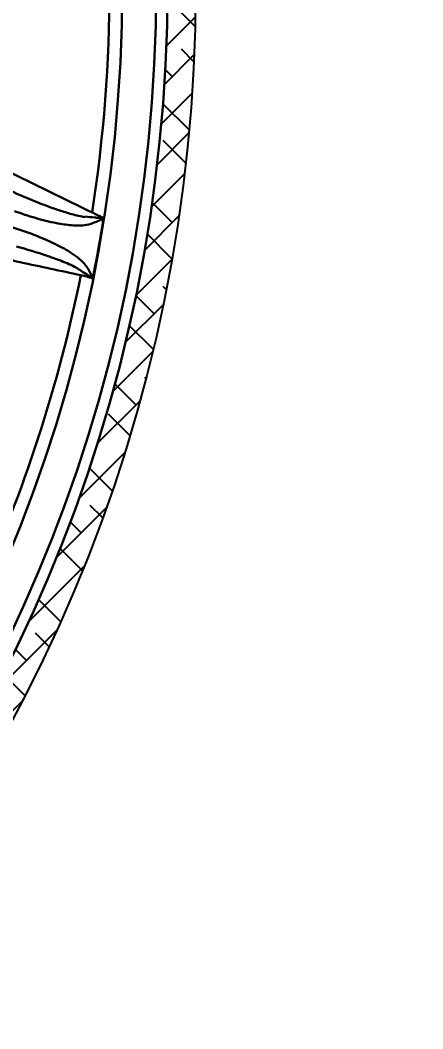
# Model space of a CAD drawing. Header units: inches. Extents: x 975 to 1816, y 133 to 420.
# Drawn here: x 1607.72 to 1623.34, y 236.04 to 275.13 of the extents above; entities that cross this region are included whole.
import ezdxf

# ---------------------------------------------------------------- set-up
doc = ezdxf.new("R2010")
doc.units = ezdxf.units.IN
doc.header["$MEASUREMENT"] = 0
doc.linetypes.add('CENTER', pattern=[2, 1.25, -0.25, 0.25, -0.25])
doc.layers.get('0').update_dxf_attribs({"lineweight": 30})
doc.layers.add('Center', color=1, linetype='CENTER', lineweight=18)
doc.layers.add('FORMAT', color=7, linetype='Continuous')
doc.styles.add('TCVN', font='tcvn+7284-2003r.ttf', dxfattribs={"height": 2.5})
doc.dimstyles.new('TCVN', dxfattribs={"dimtxt": 2.5, "dimasz": 3, "dimexe": 0.1, "dimexo": 0.0625, "dimgap": 0.09, "dimtad": 0, "dimtoh": 1, "dimdec": 0, "dimzin": 0, "dimdsep": 46, "dimtxsty": 'TCVN', "dimcen": 0.09, "dimclrd": 2, "dimclre": 2, "dimclrt": 1, "dimadec": 0, "dimazin": 0, "dimtfac": 1, "dimtdec": 0, "dimtofl": 0, "dimtmove": 0, "dimatfit": 3, "dimfxl": 1, "dimtolj": 1, "dimtzin": 0, "dimlwd": 18, "dimlwe": 18, "dimarcsym": 0})

# ---------------------------------------------------------------- blocks, each defined once
blk = doc.blocks.new('*D74')
at = {"layer": 'Center', "color": 2, "linetype": 'Continuous', "lineweight": 18, "transparency": 16777216}
for p, q in [((1611.12, 353.394), (1591.198, 326.267)), ((1614.12, 353.394), (1611.12, 353.394))]:
    blk.add_line(p, q, dxfattribs=at)
at = {"layer": 'Center', "color": 2, "lineweight": 18, "transparency": 16777216}
for p, q in [((1554.506, 276.426), (1554.686, 276.426)), ((1554.596, 276.336), (1554.596, 276.516))]:
    blk.add_line(p, q, dxfattribs=at)
at = {"layer": 'Center', "color": 2, "transparency": 16777216}
blk.add_solid([(1590.795, 326.563), (1591.601, 325.971), (1589.422, 323.849)], dxfattribs=at)
at = {"layer": 'Defpoints', "color": 0, "transparency": 16777216}
for p in [(1589.422, 323.849), (1519.769, 229.002)]:
    blk.add_point(p, dxfattribs=at)
at = {"layer": 'Center', "color": 1, "transparency": 16777216, "insert": (1617.21, 353.394), "char_height": 2.5, "attachment_point": 5, "style": 'TCVN'}
blk.add_mtext('\\A1;∅118', dxfattribs=at)
blk = doc.blocks.new('*D75')
at = {"layer": 'Center', "color": 2, "linetype": 'Continuous', "lineweight": 18, "transparency": 16777216}
for p, q in [((1614.022, 341.958), (1566.443, 289.491)), ((1617.022, 341.958), (1614.022, 341.958))]:
    blk.add_line(p, q, dxfattribs=at)
at = {"layer": 'Center', "color": 2, "lineweight": 18, "transparency": 16777216}
for p, q in [((1554.506, 276.426), (1554.686, 276.426)), ((1554.596, 276.336), (1554.596, 276.516))]:
    blk.add_line(p, q, dxfattribs=at)
at = {"layer": 'Center', "color": 2, "transparency": 16777216}
blk.add_solid([(1566.073, 289.826), (1566.814, 289.155), (1564.428, 287.268)], dxfattribs=at)
at = {"layer": 'Defpoints', "color": 0, "transparency": 16777216}
for p in [(1564.428, 287.268), (1544.763, 265.583)]:
    blk.add_point(p, dxfattribs=at)
at = {"layer": 'Center', "color": 1, "transparency": 16777216, "insert": (1619.737, 341.958), "char_height": 2.5, "attachment_point": 5, "style": 'TCVN'}
blk.add_mtext('\\A1;∅29', dxfattribs=at)

msp = doc.modelspace()

# ---------------------------------------------------------------- hatches: boundary and pattern name
at = {"layer": 'FORMAT'}
h = msp.add_hatch(dxfattribs=at)
h.set_pattern_fill('ANSI38', color=3, scale=8)
h.paths.add_polyline_path([(1554.596, 336.264, 0.414214), (1494.668, 276.336, 0.414214), (1554.596, 216.408), (1554.596, 217.588, -0.414214), (1495.758, 276.426, -0.414214), (1554.596, 335.264)])
h.paths.add_polyline_path([(1554.596, 336.264), (1554.596, 335.264, -0.414214), (1613.434, 276.426, -0.414214), (1554.596, 217.588), (1554.596, 216.408, 0.414214), (1614.524, 276.336, 0.414214)])
h.paths.add_polyline_path([(1560.855, 334.334), (1566.535, 333.435), (1567.473, 339.362), (1561.793, 340.261)], flags=9)

# ---------------------------------------------------------------- linework, layer by layer
for radius in [58.838, 58.403, 57.085]:
    msp.add_circle((1554.596, 276.426), radius)
for radius, start, end in [(56.593, 351.1187, 8.8813), (57.068, 348.5831, 350.9555), (56.593, 335.3912, 348.6088)]:
    msp.add_arc((1554.596, 276.426), radius, start, end)
for points, knots in [([(1607.106, 269.346), (1607.668, 269.066), (1608.23, 268.788), (1609.355, 268.235), (1609.919, 267.961), (1610.482, 267.686)], [0, 0, 0, 0, 0.5, 0.5, 1, 1, 1, 1]), ([(1607.721, 268.344), (1607.969, 268.238), (1608.218, 268.136), (1608.72, 267.941), (1608.973, 267.848), (1609.229, 267.763)], [0, 0, 0, 0, 0.5, 0.5, 1, 1, 1, 1]), ([(1609.229, 267.763), (1609.393, 267.708), (1609.559, 267.656), (1609.81, 267.587), (1609.894, 267.565), (1610.063, 267.527), (1610.148, 267.51), (1610.235, 267.498)], [0, 0, 0, 0, 0.5, 0.5, 0.75, 0.75, 1, 1, 1, 1]), ([(1609.132, 267.264), (1608.854, 267.317), (1608.58, 267.386), (1608.039, 267.542), (1607.771, 267.631), (1607.506, 267.728)], [0, 0, 0, 0, 0.5, 0.5, 1, 1, 1, 1]), ([(1610.235, 267.498), (1610.234, 267.5), (1610.234, 267.503), (1610.235, 267.505), (1610.235, 267.508), (1610.236, 267.51), (1610.238, 267.512), (1610.24, 267.515), (1610.243, 267.518), (1610.246, 267.52)], [0, 0, 0, 0, 0.0000422428, 0.0000422428, 0.0000422428, 0.000084418, 0.000084418, 0.000084418, 0.0001407012, 0.0001407012, 0.0001407012, 0.0001407012]), ([(1610.246, 267.52), (1610.361, 267.504), (1610.479, 267.491), (1610.656, 267.475), (1610.715, 267.471), (1610.804, 267.465), (1610.834, 267.464), (1610.879, 267.462), (1610.894, 267.461), (1610.916, 267.46), (1610.924, 267.46), (1610.935, 267.46), (1610.939, 267.461), (1610.944, 267.461), (1610.946, 267.461), (1610.95, 267.462), (1610.952, 267.464), (1610.951, 267.465)], [0, 0, 0, 0, 0.5, 0.5, 0.75, 0.75, 0.875, 0.875, 0.9375, 0.9375, 0.96875, 0.96875, 0.984375, 0.984375, 0.992188, 0.992188, 1, 1, 1, 1]), ([(1610.954, 267.454), (1610.949, 267.449), (1610.943, 267.445), (1610.93, 267.438), (1610.923, 267.434), (1610.904, 267.424), (1610.891, 267.417), (1610.851, 267.397), (1610.824, 267.384), (1610.744, 267.347), (1610.689, 267.324), (1610.525, 267.259), (1610.412, 267.221), (1610.298, 267.191)], [0, 0, 0, 0, 0.03125, 0.03125, 0.0625, 0.0625, 0.125, 0.125, 0.25, 0.25, 0.5, 0.5, 1, 1, 1, 1]), ([(1610.482, 267.686), (1610.489, 267.686), (1610.496, 267.687), (1610.502, 267.688), (1610.505, 267.688), (1610.508, 267.688), (1610.51, 267.688)], [0, 0, 0, 0, 0.0001038946, 0.0001038946, 0.0001038946, 0.0001448338, 0.0001448338, 0.0001448338, 0.0001448338]), ([(1610.51, 267.688), (1610.58, 267.647), (1610.651, 267.608), (1610.798, 267.534), (1610.874, 267.498), (1610.951, 267.465)], [0, 0, 0, 0, 0.5, 0.5, 1, 1, 1, 1]), ([(1610.954, 267.454), (1610.954, 267.456), (1610.955, 267.458), (1610.954, 267.46), (1610.954, 267.462), (1610.952, 267.463), (1610.951, 267.465)], [0, 0, 0, 0, 0.0000252961, 0.0000252961, 0.0000252961, 0.00005828994, 0.00005828994, 0.00005828994, 0.00005828994]), ([(1607.786, 266.979), (1607.993, 266.91), (1608.197, 266.835), (1608.601, 266.674), (1608.8, 266.587), (1608.997, 266.493)], [0, 0, 0, 0, 0.5, 0.5, 1, 1, 1, 1]), ([(1610.298, 267.191), (1610.2, 267.176), (1610.102, 267.171), (1609.906, 267.169), (1609.808, 267.174), (1609.517, 267.198), (1609.324, 267.227), (1609.132, 267.264)], [0, 0, 0, 0, 0.25, 0.25, 0.5, 0.5, 1, 1, 1, 1]), ([(1609.182, 266.401), (1609.289, 266.347), (1609.396, 266.29), (1609.604, 266.169), (1609.706, 266.105), (1609.905, 265.967), (1610, 265.893), (1610.132, 265.771), (1610.174, 265.729), (1610.253, 265.639), (1610.29, 265.591), (1610.322, 265.539)], [0, 0, 0, 0, 0.25, 0.25, 0.5, 0.5, 0.75, 0.75, 0.875, 0.875, 1, 1, 1, 1]), ([(1610.1, 265.402), (1610.058, 265.436), (1610.014, 265.465), (1609.923, 265.52), (1609.877, 265.546), (1609.736, 265.62), (1609.639, 265.664), (1609.346, 265.79), (1609.146, 265.865), (1608.945, 265.935)], [0, 0, 0, 0, 0.125, 0.125, 0.25, 0.25, 0.5, 0.5, 1, 1, 1, 1]), ([(1610.322, 265.539), (1610.363, 265.473), (1610.401, 265.406), (1610.454, 265.304), (1610.471, 265.27), (1610.497, 265.218), (1610.505, 265.2), (1610.517, 265.174), (1610.521, 265.165), (1610.528, 265.147), (1610.532, 265.139), (1610.535, 265.129)], [0, 0, 0, 0, 0.5, 0.5, 0.75, 0.75, 0.875, 0.875, 0.9375, 0.9375, 1, 1, 1, 1]), ([(1610.527, 265.118), (1610.527, 265.119), (1610.526, 265.12), (1610.525, 265.122), (1610.524, 265.123), (1610.521, 265.126), (1610.519, 265.128), (1610.512, 265.133), (1610.508, 265.136), (1610.495, 265.146), (1610.486, 265.152), (1610.46, 265.171), (1610.442, 265.183), (1610.389, 265.219), (1610.353, 265.243), (1610.245, 265.313), (1610.173, 265.358), (1610.1, 265.402)], [0, 0, 0, 0, 0.007813, 0.007813, 0.015625, 0.015625, 0.03125, 0.03125, 0.0625, 0.0625, 0.125, 0.125, 0.25, 0.25, 0.5, 0.5, 1, 1, 1, 1]), ([(1610.535, 265.129), (1610.534, 265.127), (1610.533, 265.125), (1610.532, 265.123), (1610.531, 265.121), (1610.529, 265.119), (1610.527, 265.118)], [0, 0, 0, 0, 0.00003455991, 0.00003455991, 0.00003455991, 0.00006825331, 0.00006825331, 0.00006825331, 0.00006825331])]:
    msp.add_open_spline(points, degree=3, knots=knots)
for points in [[(1602.173, 268.867), (1604.038, 268.237), (1605.911, 267.607), (1607.786, 266.979)], [(1607.721, 268.344), (1607.391, 268.506), (1607.062, 268.669), (1606.732, 268.833)], [(1608.762, 265.999), (1608.37, 266.133), (1607.973, 266.252), (1607.573, 266.36)], [(1608.997, 266.493), (1609.059, 266.463), (1609.12, 266.432), (1609.182, 266.401)], [(1608.905, 265.493), (1608.12, 265.666), (1607.333, 265.833), (1606.544, 265.994)], [(1608.945, 265.934), (1608.884, 265.956), (1608.823, 265.978), (1608.762, 265.999)], [(1608.945, 265.935), (1608.945, 265.935), (1608.945, 265.935), (1608.945, 265.934)], [(1610.074, 265.248), (1609.684, 265.33), (1609.295, 265.411), (1608.905, 265.493)], [(1610.527, 265.118), (1610.377, 265.172), (1610.224, 265.216), (1610.074, 265.248)]]:
    msp.add_open_spline(points, degree=3)
msp.add_circle((1554.596, 276.336), 59.928, dxfattribs=at)

# ---------------------------------------------------------------- dimensions: what is measured, and where the dimension line sits
at = {"layer": 'Center'}
for p1, p2, picture, middle in [((1519.769, 229.002), (1589.422, 323.849), '*D74', (1617.21, 353.394)), ((1544.763, 265.583), (1564.428, 287.268), '*D75', (1619.737, 341.958))]:
    dim = msp.add_diameter_dim_2p(p1=p1, p2=p2, dimstyle='TCVN', dxfattribs=at)
    dim.commit()
    dim.dimension.update_dxf_attribs({"geometry": picture, "text_midpoint": middle, "dimtype": 163})

doc.saveas('drawing.dxf')
